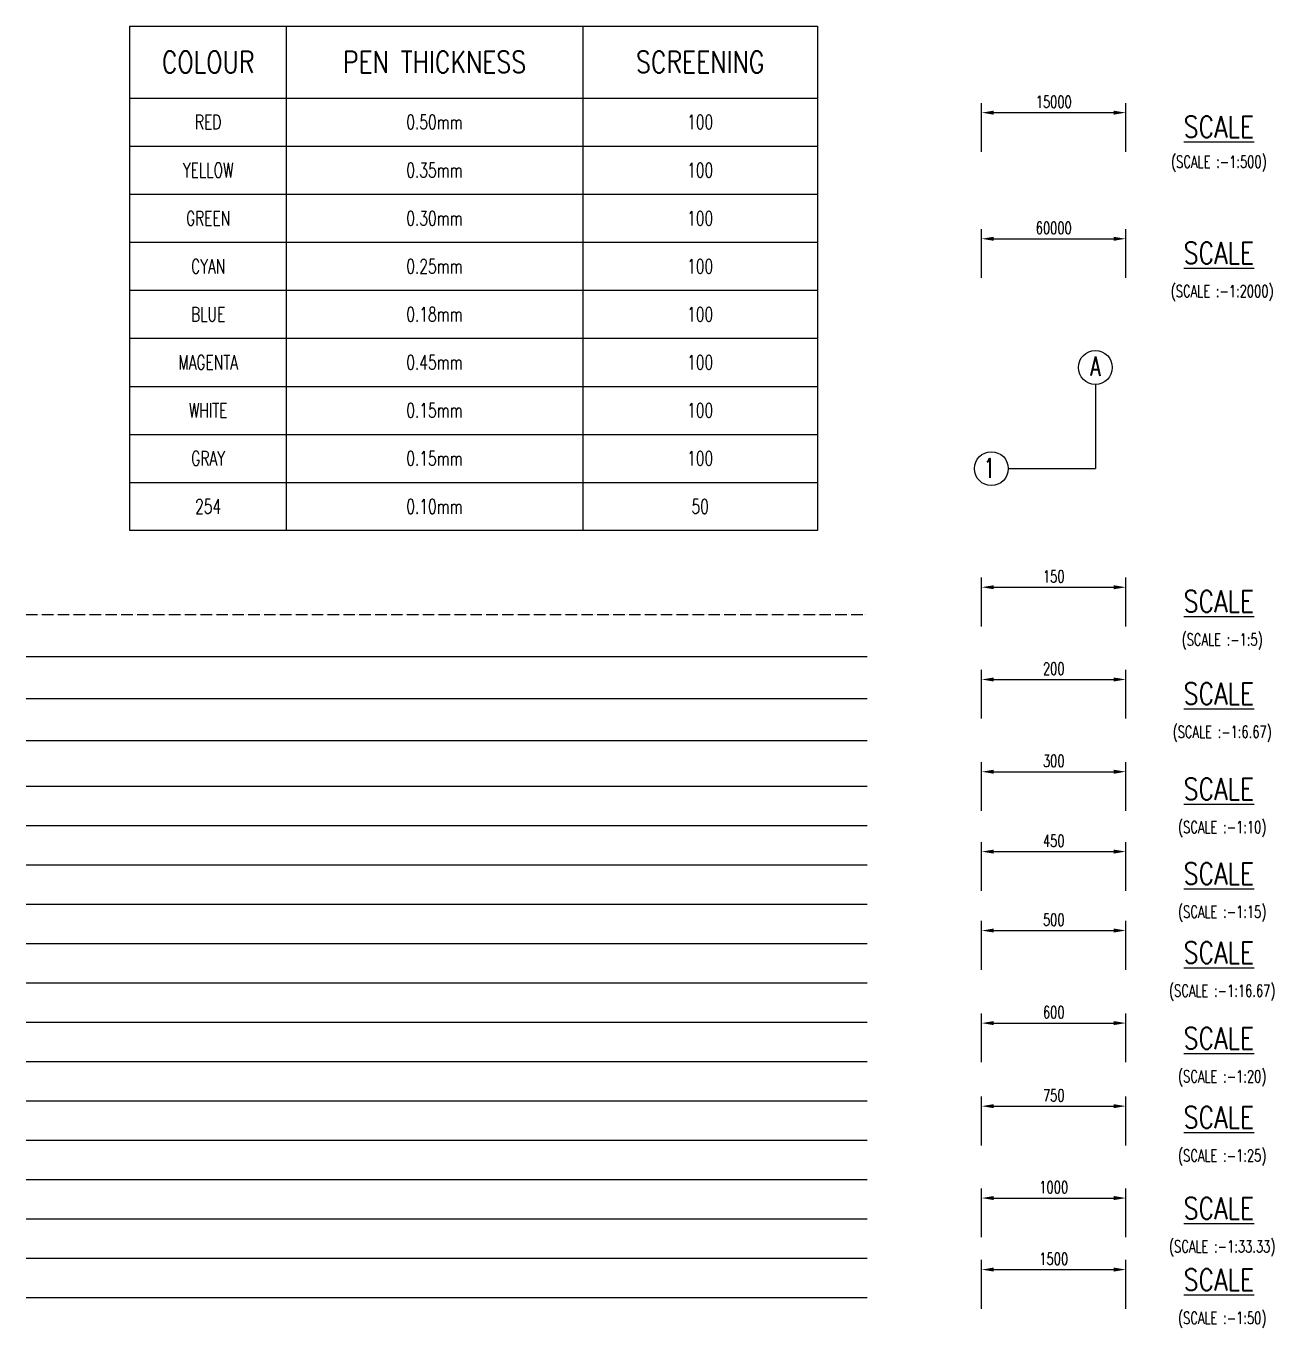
# Model space of a CAD drawing. Extents: x 489124 to 794428, y -356295 to -29813.
# Drawn here: x 489124 to 515091, y -66118 to -39019 of the extents above; entities that cross this region are included whole.
import ezdxf
from ezdxf.enums import TextEntityAlignment as Align
from ezdxf.lldxf.tags import DXFTag

# ---------------------------------------------------------------- set-up
doc = ezdxf.new("R2010")
doc.units = 0
doc.header["$LTSCALE"] = 500
doc.header["$MEASUREMENT"] = 0
doc.linetypes.add('ACAD_ISO05W100', pattern=[33, 24, -3, 0, -3, 0, -3])
doc.layers.get('DEFPOINTS').update_dxf_attribs({"color": 4})
for name, color, linetype in [('DIM', 5, 'Continuous'), ('FRAME TABLE', 5, 'Continuous'), ('GRID', 8, 'CENTER'), ('HIDDEN', 8, 'HIDDEN'), ('LEVLE PLAN', 3, 'Continuous'), ('LINE WORK', 4, 'Continuous'), ('NO. BEAM', 3, 'Continuous'), ('NO. FOOTING', 2, 'Continuous'), ('NO. GRID', 1, 'Continuous'), ('NO. SECTION', 1, 'Continuous'), ('NO. SLAB', 2, 'Continuous'), ('R.C.C. BEAM INNER', 4, 'HIDDEN'), ('R.C.C. BEAM OUTTER', 4, 'Continuous'), ('R.C.C. DROP PANEL', 4, 'Continuous'), ('R.C.C. EXISTING STRUCTURE', 5, 'ACAD_ISO05W100'), ('R.C.C. FOOTING', 4, 'Continuous'), ('R.C.C. SLAB', 4, 'Continuous'), ('R.C.C.COLUMN', 1, 'Continuous'), ('REINFORCEMENT', 6, 'Continuous'), ('TEXT NORMAL', 4, 'Continuous'), ('TEXT SCHEDULE', 2, 'Continuous'), ('TITLE', 4, 'Continuous')]:
    doc.layers.add(name, color=color, linetype=linetype)
doc.styles.add('ROMANS', font='r.shx', dxfattribs={"width": 0.7, "bigfont": 'bigfont.shx'})
tags = doc.linetypes.add('CENTER', pattern=[2, 1.25, -0.25, 0.25, -0.25]).pattern_tags.tags
tags[10:11] = [DXFTag(74, 4), DXFTag(75, 0), DXFTag(340, '0'), DXFTag(46, 1.0), DXFTag(50, 0.0), DXFTag(44, 0.0), DXFTag(45, 0.0)]
tags[8:9] = [DXFTag(74, 4), DXFTag(75, 0), DXFTag(340, '0'), DXFTag(46, 1.0), DXFTag(50, 0.0), DXFTag(44, 0.0), DXFTag(45, 0.0)]
tags[6:7] = [DXFTag(74, 4), DXFTag(75, 0), DXFTag(340, '0'), DXFTag(46, 1.0), DXFTag(50, 0.0), DXFTag(44, 0.0), DXFTag(45, 0.0)]
tags[4:5] = [DXFTag(74, 4), DXFTag(75, 0), DXFTag(340, '0'), DXFTag(46, 1.0), DXFTag(50, 0.0), DXFTag(44, 0.0), DXFTag(45, 0.0)]
tags = doc.linetypes.add('HIDDEN', pattern=[0.375, 0.25, -0.125]).pattern_tags.tags
tags[6:7] = [DXFTag(74, 4), DXFTag(75, 0), DXFTag(340, '0'), DXFTag(46, 1.0), DXFTag(50, 0.0), DXFTag(44, 0.0), DXFTag(45, 0.0)]
tags[4:5] = [DXFTag(74, 4), DXFTag(75, 0), DXFTag(340, '0'), DXFTag(46, 1.0), DXFTag(50, 0.0), DXFTag(44, 0.0), DXFTag(45, 0.0)]
doc.dimstyles.new('dim10', dxfattribs={"dimtxt": 250, "dimasz": 250, "dimexe": 200, "dimexo": 200, "dimgap": 100, "dimtad": 1, "dimdec": 0, "dimlfac": 0.1, "dimzin": 0, "dimdsep": 46, "dimtxsty": 'ROMANS', "dimcen": 0, "dimclrd": 5, "dimclre": 5, "dimclrt": 4, "dimadec": 0, "dimazin": 0, "dimtfac": 1, "dimtdec": 0, "dimtix": 1, "dimtofl": 0, "dimtmove": 2, "dimatfit": 3, "dimfxl": 0, "dimtolj": 1, "dimtzin": 0, "dimlwd": -1, "dimlwe": -1, "dimarcsym": 0})
doc.dimstyles.new('dim15(6.67)', dxfattribs={"dimtxt": 250, "dimasz": 250, "dimexe": 200, "dimexo": 200, "dimgap": 100, "dimtad": 1, "dimdec": 0, "dimlfac": 0.15, "dimzin": 0, "dimdsep": 46, "dimtxsty": 'ROMANS', "dimcen": 0, "dimclrd": 5, "dimclre": 5, "dimclrt": 4, "dimadec": 0, "dimazin": 0, "dimtfac": 1, "dimtdec": 0, "dimtix": 1, "dimtofl": 0, "dimtmove": 2, "dimatfit": 3, "dimfxl": 0, "dimtolj": 1, "dimtzin": 0, "dimlwd": -1, "dimlwe": -1, "dimarcsym": 0})
doc.dimstyles.new('dim16.67(6)', dxfattribs={"dimtxt": 250, "dimasz": 250, "dimexe": 200, "dimexo": 200, "dimgap": 100, "dimtad": 1, "dimdec": 0, "dimlfac": 0.166665, "dimzin": 0, "dimdsep": 46, "dimtxsty": 'ROMANS', "dimcen": 0, "dimclrd": 5, "dimclre": 5, "dimclrt": 4, "dimadec": 0, "dimazin": 0, "dimtfac": 1, "dimtdec": 0, "dimtix": 1, "dimtofl": 0, "dimtmove": 2, "dimatfit": 3, "dimfxl": 0, "dimtolj": 1, "dimtzin": 0, "dimlwd": -1, "dimlwe": -1, "dimarcsym": 0})
doc.dimstyles.new('dim20', dxfattribs={"dimtxt": 250, "dimasz": 250, "dimexe": 200, "dimexo": 200, "dimgap": 100, "dimtad": 1, "dimdec": 0, "dimlfac": 0.2, "dimzin": 0, "dimdsep": 46, "dimtxsty": 'ROMANS', "dimcen": 0, "dimclrd": 5, "dimclre": 5, "dimclrt": 4, "dimadec": 0, "dimazin": 0, "dimtfac": 1, "dimtdec": 0, "dimtix": 1, "dimtofl": 0, "dimtmove": 2, "dimatfit": 3, "dimfxl": 0, "dimtolj": 1, "dimtzin": 0, "dimlwd": -1, "dimlwe": -1, "dimarcsym": 0})
doc.dimstyles.new('dim2000', dxfattribs={"dimtxt": 250, "dimasz": 250, "dimexe": 200, "dimexo": 200, "dimgap": 100, "dimtad": 1, "dimdec": 0, "dimlfac": 20, "dimzin": 0, "dimdsep": 46, "dimtxsty": 'ROMANS', "dimcen": 0, "dimclrd": 5, "dimclre": 5, "dimclrt": 4, "dimadec": 0, "dimazin": 0, "dimtfac": 1, "dimtdec": 0, "dimtix": 1, "dimtofl": 0, "dimtmove": 2, "dimatfit": 3, "dimfxl": 0, "dimtolj": 1, "dimtzin": 0, "dimlwd": -1, "dimlwe": -1, "dimarcsym": 0})
doc.dimstyles.new('dim25', dxfattribs={"dimtxt": 250, "dimasz": 250, "dimexe": 200, "dimexo": 200, "dimgap": 100, "dimtad": 1, "dimdec": 0, "dimlfac": 0.25, "dimzin": 0, "dimdsep": 46, "dimtxsty": 'ROMANS', "dimcen": 0, "dimclrd": 5, "dimclre": 5, "dimclrt": 4, "dimadec": 0, "dimazin": 0, "dimtfac": 1, "dimtdec": 0, "dimtix": 1, "dimtofl": 0, "dimtmove": 2, "dimatfit": 3, "dimfxl": 0, "dimtolj": 1, "dimtzin": 0, "dimlwd": -1, "dimlwe": -1, "dimarcsym": 0})
doc.dimstyles.new('dim33.33', dxfattribs={"dimtxt": 250, "dimasz": 250, "dimexe": 200, "dimexo": 200, "dimgap": 100, "dimtad": 1, "dimdec": 0, "dimlfac": 0.333331, "dimzin": 0, "dimdsep": 46, "dimtxsty": 'ROMANS', "dimcen": 0, "dimclrd": 5, "dimclre": 5, "dimclrt": 4, "dimadec": 0, "dimazin": 0, "dimtfac": 1, "dimtdec": 0, "dimtix": 1, "dimtofl": 0, "dimtmove": 2, "dimatfit": 3, "dimfxl": 0, "dimtolj": 1, "dimtzin": 0, "dimlwd": -1, "dimlwe": -1, "dimarcsym": 0})
doc.dimstyles.new('dim5', dxfattribs={"dimtxt": 250, "dimasz": 250, "dimexe": 200, "dimexo": 200, "dimgap": 100, "dimtad": 1, "dimdec": 0, "dimlfac": 0.05, "dimzin": 0, "dimdsep": 46, "dimtxsty": 'ROMANS', "dimcen": 0, "dimclrd": 5, "dimclre": 5, "dimclrt": 4, "dimadec": 0, "dimazin": 0, "dimtfac": 1, "dimtdec": 0, "dimtix": 1, "dimtofl": 0, "dimtmove": 2, "dimatfit": 3, "dimfxl": 0, "dimtolj": 1, "dimtzin": 0, "dimlwd": -1, "dimlwe": -1, "dimarcsym": 0})
doc.dimstyles.new('dim50', dxfattribs={"dimtxt": 250, "dimasz": 250, "dimexe": 200, "dimexo": 200, "dimgap": 100, "dimtad": 1, "dimdec": 0, "dimlfac": 0.5, "dimzin": 0, "dimdsep": 46, "dimtxsty": 'ROMANS', "dimcen": 0, "dimclrd": 5, "dimclre": 5, "dimclrt": 4, "dimadec": 0, "dimazin": 0, "dimtfac": 1, "dimtdec": 0, "dimtix": 1, "dimtofl": 0, "dimtmove": 2, "dimatfit": 3, "dimfxl": 0, "dimtolj": 1, "dimtzin": 0, "dimlwd": -1, "dimlwe": -1, "dimarcsym": 0})
doc.dimstyles.new('dim500', dxfattribs={"dimtxt": 250, "dimasz": 250, "dimexe": 200, "dimexo": 200, "dimgap": 100, "dimtad": 1, "dimdec": 0, "dimlfac": 5, "dimzin": 0, "dimdsep": 46, "dimtxsty": 'ROMANS', "dimcen": 0, "dimclrd": 5, "dimclre": 5, "dimclrt": 4, "dimadec": 0, "dimazin": 0, "dimtfac": 1, "dimtdec": 0, "dimtix": 1, "dimtofl": 0, "dimtmove": 2, "dimatfit": 3, "dimfxl": 0, "dimtolj": 1, "dimtzin": 0, "dimlwd": -1, "dimlwe": -1, "dimarcsym": 0})
doc.dimstyles.new('dim6.67(15)', dxfattribs={"dimtxt": 250, "dimasz": 250, "dimexe": 200, "dimexo": 200, "dimgap": 100, "dimtad": 1, "dimdec": 0, "dimlfac": 0.066667, "dimzin": 0, "dimdsep": 46, "dimtxsty": 'ROMANS', "dimcen": 0, "dimclrd": 5, "dimclre": 5, "dimclrt": 4, "dimadec": 0, "dimazin": 0, "dimtfac": 1, "dimtdec": 0, "dimtix": 1, "dimtofl": 0, "dimtmove": 2, "dimatfit": 3, "dimfxl": 0, "dimtolj": 1, "dimtzin": 0, "dimlwd": -1, "dimlwe": -1, "dimarcsym": 0})

# ---------------------------------------------------------------- blocks, each defined once
blk = doc.blocks.new('*D5')
at = {"layer": 'DEFPOINTS', "color": 0}
for p in [(512009, -64903), (509009, -65918), (512009, -65918)]:
    blk.add_point(p, dxfattribs=at)
at = {"layer": 'DIM', "color": 5}
for p, q in [((509009, -65718), (509009, -64703)), ((512009, -65718), (512009, -64703)), ((509259, -64903), (511759, -64903))]:
    blk.add_line(p, q, dxfattribs=at)
for points in [[(509259, -64861), (509259, -64944), (509009, -64903)], [(511759, -64861), (511759, -64944), (512009, -64903)]]:
    blk.add_solid(points, dxfattribs=at)
at = {"layer": 'DIM', "color": 4, "insert": (510509, -64678), "char_height": 250, "attachment_point": 5, "style": 'ROMANS'}
blk.add_mtext('\\A1;1500', dxfattribs=at)
blk = doc.blocks.new('*D6')
at = {"layer": 'DEFPOINTS', "color": 0}
for p in [(512009, -61501), (509009, -62517), (512009, -62517)]:
    blk.add_point(p, dxfattribs=at)
at = {"layer": 'DIM', "color": 5}
for p, q in [((509009, -62317), (509009, -61301)), ((509259, -61501), (511759, -61501)), ((512009, -62317), (512009, -61301))]:
    blk.add_line(p, q, dxfattribs=at)
for points in [[(509259, -61460), (509259, -61543), (509009, -61501)], [(511759, -61460), (511759, -61543), (512009, -61501)]]:
    blk.add_solid(points, dxfattribs=at)
at = {"layer": 'DIM', "color": 4, "insert": (510509, -61276), "char_height": 250, "attachment_point": 5, "style": 'ROMANS'}
blk.add_mtext('\\A1;750', dxfattribs=at)
blk = doc.blocks.new('*D7')
at = {"layer": 'DEFPOINTS', "color": 0}
for p in [(512009, -59772), (509009, -60787), (512009, -60787)]:
    blk.add_point(p, dxfattribs=at)
at = {"layer": 'DIM', "color": 5}
for p, q in [((509009, -60587), (509009, -59572)), ((512009, -60587), (512009, -59572)), ((509259, -59772), (511759, -59772))]:
    blk.add_line(p, q, dxfattribs=at)
for points in [[(509259, -59731), (509259, -59814), (509009, -59772)], [(511759, -59731), (511759, -59814), (512009, -59772)]]:
    blk.add_solid(points, dxfattribs=at)
at = {"layer": 'DIM', "color": 4, "insert": (510509, -59547), "char_height": 250, "attachment_point": 5, "style": 'ROMANS'}
blk.add_mtext('\\A1;600', dxfattribs=at)
blk = doc.blocks.new('*D8')
at = {"layer": 'DEFPOINTS', "color": 0}
for p in [(512009, -56203), (509009, -57218), (512009, -57218)]:
    blk.add_point(p, dxfattribs=at)
at = {"layer": 'DIM', "color": 5}
for p, q in [((509009, -57018), (509009, -56003)), ((512009, -57018), (512009, -56003)), ((509259, -56203), (511759, -56203))]:
    blk.add_line(p, q, dxfattribs=at)
for points in [[(509259, -56161), (509259, -56244), (509009, -56203)], [(511759, -56161), (511759, -56244), (512009, -56203)]]:
    blk.add_solid(points, dxfattribs=at)
at = {"layer": 'DIM', "color": 4, "insert": (510509, -55978), "char_height": 250, "attachment_point": 5, "style": 'ROMANS'}
blk.add_mtext('\\A1;450', dxfattribs=at)
blk = doc.blocks.new('*D9')
at = {"layer": 'DEFPOINTS', "color": 0}
for p in [(512009, -54540), (509009, -55555), (512009, -55555)]:
    blk.add_point(p, dxfattribs=at)
at = {"layer": 'DIM', "color": 5}
for p, q in [((509009, -55355), (509009, -54340)), ((512009, -55355), (512009, -54340)), ((509259, -54540), (511759, -54540))]:
    blk.add_line(p, q, dxfattribs=at)
for points in [[(509259, -54499), (509259, -54582), (509009, -54540)], [(511759, -54499), (511759, -54582), (512009, -54540)]]:
    blk.add_solid(points, dxfattribs=at)
at = {"layer": 'DIM', "color": 4, "insert": (510509, -54315), "char_height": 250, "attachment_point": 5, "style": 'ROMANS'}
blk.add_mtext('\\A1;300', dxfattribs=at)
blk = doc.blocks.new('*D10')
at = {"layer": 'DEFPOINTS', "color": 0}
for p in [(512009, -52620), (509009, -53635), (512009, -53635)]:
    blk.add_point(p, dxfattribs=at)
at = {"layer": 'DIM', "color": 5}
for p, q in [((509009, -53435), (509009, -52420)), ((512009, -53435), (512009, -52420)), ((509259, -52620), (511759, -52620))]:
    blk.add_line(p, q, dxfattribs=at)
for points in [[(509259, -52579), (509259, -52662), (509009, -52620)], [(511759, -52579), (511759, -52662), (512009, -52620)]]:
    blk.add_solid(points, dxfattribs=at)
at = {"layer": 'DIM', "color": 4, "insert": (510509, -52395), "char_height": 250, "attachment_point": 5, "style": 'ROMANS'}
blk.add_mtext('\\A1;200', dxfattribs=at)
blk = doc.blocks.new('*D12')
at = {"layer": 'DEFPOINTS', "color": 0}
for p in [(512009, -63414), (509009, -64429), (512009, -64429)]:
    blk.add_point(p, dxfattribs=at)
at = {"layer": 'DIM', "color": 5}
for p, q in [((509009, -64229), (509009, -63214)), ((512009, -64229), (512009, -63214)), ((509259, -63414), (511759, -63414))]:
    blk.add_line(p, q, dxfattribs=at)
for points in [[(509259, -63372), (509259, -63456), (509009, -63414)], [(511759, -63372), (511759, -63456), (512009, -63414)]]:
    blk.add_solid(points, dxfattribs=at)
at = {"layer": 'DIM', "color": 4, "insert": (510509, -63189), "char_height": 250, "attachment_point": 5, "style": 'ROMANS'}
blk.add_mtext('\\A1;1000', dxfattribs=at)
blk = doc.blocks.new('*D13')
at = {"layer": 'DEFPOINTS', "color": 0}
for p in [(512009, -57846), (509009, -58861), (512009, -58861)]:
    blk.add_point(p, dxfattribs=at)
at = {"layer": 'DIM', "color": 5}
for p, q in [((509009, -58661), (509009, -57646)), ((512009, -58661), (512009, -57646)), ((509259, -57846), (511759, -57846))]:
    blk.add_line(p, q, dxfattribs=at)
for points in [[(509259, -57804), (509259, -57887), (509009, -57846)], [(511759, -57804), (511759, -57887), (512009, -57846)]]:
    blk.add_solid(points, dxfattribs=at)
at = {"layer": 'DIM', "color": 4, "insert": (510509, -57621), "char_height": 250, "attachment_point": 5, "style": 'ROMANS'}
blk.add_mtext('\\A1;500', dxfattribs=at)
blk = doc.blocks.new('*D15')
at = {"layer": 'DEFPOINTS', "color": 0}
for p in [(512009, -50700), (509009, -51715), (512009, -51715)]:
    blk.add_point(p, dxfattribs=at)
at = {"layer": 'DIM', "color": 5}
for p, q in [((509009, -51515), (509009, -50500)), ((512009, -51515), (512009, -50500)), ((509259, -50700), (511759, -50700))]:
    blk.add_line(p, q, dxfattribs=at)
for points in [[(509259, -50659), (509259, -50742), (509009, -50700)], [(511759, -50659), (511759, -50742), (512009, -50700)]]:
    blk.add_solid(points, dxfattribs=at)
at = {"layer": 'DIM', "color": 4, "insert": (510509, -50475), "char_height": 250, "attachment_point": 5, "style": 'ROMANS'}
blk.add_mtext('\\A1;150', dxfattribs=at)
blk = doc.blocks.new('*D16')
at = {"layer": 'DEFPOINTS', "color": 0}
for p in [(512009, -43447), (509009, -44462), (512009, -44462)]:
    blk.add_point(p, dxfattribs=at)
at = {"layer": 'DIM', "color": 5}
for p, q in [((509009, -44262), (509009, -43247)), ((512009, -44262), (512009, -43247)), ((509259, -43447), (511759, -43447))]:
    blk.add_line(p, q, dxfattribs=at)
for points in [[(509259, -43406), (509259, -43489), (509009, -43447)], [(511759, -43406), (511759, -43489), (512009, -43447)]]:
    blk.add_solid(points, dxfattribs=at)
at = {"layer": 'DIM', "color": 4, "insert": (510509, -43222), "char_height": 250, "attachment_point": 5, "style": 'ROMANS'}
blk.add_mtext('\\A1;60000', dxfattribs=at)
blk = doc.blocks.new('*D17')
at = {"layer": 'DEFPOINTS', "color": 0}
for p in [(512009, -40822), (509009, -41837), (512009, -41837)]:
    blk.add_point(p, dxfattribs=at)
at = {"layer": 'DIM', "color": 5}
for p, q in [((509009, -41637), (509009, -40622)), ((512009, -41637), (512009, -40622)), ((509259, -40822), (511759, -40822))]:
    blk.add_line(p, q, dxfattribs=at)
for points in [[(509259, -40781), (509259, -40864), (509009, -40822)], [(511759, -40781), (511759, -40864), (512009, -40822)]]:
    blk.add_solid(points, dxfattribs=at)
at = {"layer": 'DIM', "color": 4, "insert": (510509, -40597), "char_height": 250, "attachment_point": 5, "style": 'ROMANS'}
blk.add_mtext('\\A1;15000', dxfattribs=at)

msp = doc.modelspace()

# ---------------------------------------------------------------- linework, layer by layer
at = {"layer": 'FRAME TABLE', "color": 7}
for p, q in [((494538.495, -39019.19), (494538.495, -49519.19)), ((500707.396, -39019.19), (500707.396, -49519.19)), ((491286.958, -40519.19), (505595.984, -40519.19))]:
    msp.add_line(p, q, dxfattribs=at)
at = {"layer": 'FRAME TABLE'}
for p, q in [((491286.958, -41519.19), (505595.984, -41519.19)), ((491286.958, -42519.19), (505595.984, -42519.19)), ((491286.958, -43519.19), (505595.984, -43519.19)), ((491286.958, -44519.19), (505595.984, -44519.19)), ((491286.958, -45519.19), (505595.984, -45519.19)), ((491286.958, -46519.19), (505595.984, -46519.19)), ((491286.958, -47519.19), (505595.984, -47519.19)), ((491286.958, -48519.19), (505595.984, -48519.19))]:
    msp.add_line(p, q, dxfattribs=at)
at = {"layer": 'FRAME TABLE', "color": 7}
msp.add_lwpolyline([(491286.958, -39019.19), (505595.984, -39019.19), (505595.984, -49519.19), (491286.958, -49519.19)], close=True, dxfattribs=at)
at = {"layer": 'GRID'}
for p in [(511375.277, -46477.595), (509563.489, -48231.339)]:
    msp.add_line(p, (511375.277, -48231.339), dxfattribs=at)
at = {"layer": 'GRID', "color": 5, "linetype": 'Continuous'}
for centre in [(511375.277, -46124.954), (509210.847, -48231.339)]:
    msp.add_circle(centre, 352.642, dxfattribs=at)
at = {"layer": 'HIDDEN'}
msp.add_line((489123.991, -53017.145), (506623.991, -53017.145), dxfattribs=at)
at = {"layer": 'LEVLE PLAN'}
msp.add_line((489123.991, -58113.843), (506623.991, -58113.843), dxfattribs=at)
at = {"layer": 'LINE WORK'}
msp.add_line((489123.991, -58932.761), (506623.991, -58932.761), dxfattribs=at)
at = {"layer": 'NO. BEAM'}
msp.add_line((489123.991, -59751.679), (506623.991, -59751.679), dxfattribs=at)
at = {"layer": 'NO. FOOTING'}
msp.add_line((489123.991, -60570.597), (506623.991, -60570.597), dxfattribs=at)
at = {"layer": 'NO. SECTION'}
msp.add_line((489123.991, -65484.105), (506623.991, -65484.105), dxfattribs=at)
at = {"layer": 'NO. SLAB'}
msp.add_line((489123.991, -61389.515), (506623.991, -61389.515), dxfattribs=at)
at = {"layer": 'R.C.C. BEAM INNER'}
msp.add_line((489123.991, -54838.171), (506623.991, -54838.171), dxfattribs=at)
at = {"layer": 'R.C.C. BEAM OUTTER'}
msp.add_line((489123.991, -55657.089), (506623.991, -55657.089), dxfattribs=at)
at = {"layer": 'R.C.C. DROP PANEL'}
msp.add_line((489123.991, -56476.007), (506623.991, -56476.007), dxfattribs=at)
at = {"layer": 'R.C.C. EXISTING STRUCTURE', "ltscale": 0.02}
msp.add_line((489123.991, -51265.99), (506623.991, -51265.99), dxfattribs=at)
at = {"layer": 'R.C.C. FOOTING'}
msp.add_line((489123.991, -57294.925), (506623.991, -57294.925), dxfattribs=at)
at = {"layer": 'R.C.C. SLAB'}
msp.add_line((489123.991, -52141.568), (506623.991, -52141.568), dxfattribs=at)
at = {"layer": 'R.C.C.COLUMN'}
msp.add_line((489123.991, -53892.722), (506623.991, -53892.722), dxfattribs=at)
at = {"layer": 'REINFORCEMENT'}
msp.add_line((489123.991, -62208.433), (506623.991, -62208.433), dxfattribs=at)
at = {"layer": 'TEXT NORMAL'}
msp.add_line((489123.991, -63027.351), (506623.991, -63027.351), dxfattribs=at)
at = {"layer": 'TEXT SCHEDULE'}
msp.add_line((489123.991, -63846.269), (506623.991, -63846.269), dxfattribs=at)
at = {"layer": 'TITLE'}
msp.add_line((489123.991, -64665.187), (506623.991, -64665.187), dxfattribs=at)

# ---------------------------------------------------------------- texts
at = {"layer": 'NO. GRID', "style": 'ROMANS', "width": 0.7}
for s, p in [('A', (511375.33, -46099.857)), ('1', (509170.291, -48222.899))]:
    msp.add_text(s, height=400, dxfattribs=at).set_placement(p, align=Align.MIDDLE)
at = {"layer": 'TEXT NORMAL', "style": 'ROMANS'}
for s, insert, char_height, width, attachment_point in [('{\\C1;RED}', (492912.726, -41019.19), 300, 0.7, 5), ('{\\C1;0.50mm}', (497622.945, -41019.19), 300, 0.7, 5), ('{\\C1;100}', (503151.69, -41019.19), 300, 0.7, 5), ('(SCALE :-1:500)', (513945.613, -41719.052), 250, 16150, 2), ('{\\C2;YELLOW}', (492912.726, -42019.19), 300, 0.7, 5), ('{\\C2;0.35mm}', (497622.945, -42019.19), 300, 0.7, 5), ('{\\C2;100}', (503151.69, -42019.19), 300, 0.7, 5), ('{\\C3;GREEN}', (492912.726, -43019.19), 300, 0.7, 5), ('{\\C3;0.30mm}', (497622.945, -43019.19), 300, 0.7, 5), ('{\\C3;100}', (503151.69, -43019.19), 300, 0.7, 5), ('{\\C4;CYAN}', (492912.726, -44019.19), 300, 0.7, 5), ('{\\C4;0.25mm}', (497622.945, -44019.19), 300, 0.7, 5), ('{\\C4;100}', (503151.69, -44019.19), 300, 0.7, 5), ('(SCALE :-1:2000)', (514013.505, -44411.623), 250, 16150, 2), ('{\\C5;BLUE}', (492912.726, -45019.19), 300, 0.7, 5), ('{\\C5;0.18mm}', (497622.945, -45019.19), 300, 0.7, 5), ('{\\C5;100}', (503151.69, -45019.19), 300, 0.7, 5), ('{\\C6;MAGENTA}', (492912.726, -46019.19), 300, 0.7, 5), ('{\\C6;0.45mm}', (497622.945, -46019.19), 300, 0.7, 5), ('{\\C6;100}', (503151.69, -46019.19), 300, 0.7, 5), ('{\\C7;WHITE}', (492912.726, -47019.19), 300, 0.7, 5), ('{\\C7;0.15mm}', (497622.945, -47019.19), 300, 0.7, 5), ('{\\C7;100}', (503151.69, -47019.19), 300, 0.7, 5), ('{\\C8;GRAY}', (492912.726, -48019.19), 300, 0.7, 5), ('{\\C8;0.15mm}', (497622.945, -48019.19), 300, 0.7, 5), ('{\\C8;100}', (503151.69, -48019.19), 300, 0.7, 5), ('{\\C254;254}', (492912.726, -49019.19), 300, 0.7, 5), ('{\\C254;0.10mm}', (497622.945, -49019.19), 300, 0.7, 5), ('{\\C254;50}', (503151.69, -49019.19), 300, 0.7, 5), ('(SCALE :-1:5)', (514013.505, -51664.51), 250, 16150, 2), ('(SCALE :-1:6.67)', (514013.505, -53584.503), 250, 16150, 2), ('(SCALE :-1:10)', (514015.083, -55567.966), 250, 16150, 2), ('(SCALE :-1:15)', (514015.083, -57329.903), 250, 16150, 2), ('(SCALE :-1:16.67)', (514015.083, -58972.721), 250, 16150, 2), ('(SCALE :-1:20)', (514015.083, -60756.151), 250, 16150, 2), ('(SCALE :-1:25)', (514015.083, -62403.662), 250, 16150, 2), ('(SCALE :-1:33.33)', (514015.083, -64295.724), 250, 16150, 2), ('(SCALE :-1:50)', (514015.083, -65784.542), 250, 16150, 2)]:
    msp.add_mtext(s, dxfattribs=dict(at, insert=insert, char_height=char_height, width=width, attachment_point=attachment_point))
at = {"layer": 'TITLE', "style": 'ROMANS', "width": 0.8}
for s, p in [('COLOUR', (492912.726, -39769.19)), ('PEN THICKNESS', (497622.945, -39769.19)), ('SCREENING', (503151.69, -39769.19)), ('%%USCALE', (513945.613, -41117.545)), ('%%USCALE', (513945.613, -43742.53)), ('%%USCALE', (513945.613, -50995.417)), ('%%USCALE', (513945.613, -52915.41)), ('%%USCALE', (513945.613, -54898.873)), ('%%USCALE', (513945.613, -56660.81)), ('%%USCALE', (513945.613, -58303.628)), ('%%USCALE', (513945.613, -60087.058)), ('%%USCALE', (513945.613, -61734.569)), ('%%USCALE', (513945.613, -63626.631)), ('%%USCALE', (513945.613, -65115.449))]:
    msp.add_text(s, height=450, dxfattribs=at).set_placement(p, align=Align.MIDDLE_CENTER)

# ---------------------------------------------------------------- dimensions: what is measured, and where the dimension line sits
at = {"layer": 'DIM'}
for base, p1, p2, dimstyle, picture, middle in [((512008.71, -40822.361), (509008.71, -41837.489), (512008.71, -41837.489), 'dim500', '*D17', (510508.71, -40597.361)), ((512008.71, -43447.346), (509008.71, -44462.474), (512008.71, -44462.474), 'dim2000', '*D16', (510508.71, -43222.346)), ((512008.71, -50700.232), (509008.71, -51715.361), (512008.71, -51715.361), 'dim5', '*D15', (510508.71, -50475.232)), ((512008.71, -52620.226), (509008.71, -53635.354), (512008.71, -53635.354), 'dim6.67(15)', '*D10', (510508.71, -52395.226)), ((512008.71, -54540.22), (509008.71, -55555.348), (512008.71, -55555.348), 'dim10', '*D9', (510508.71, -54315.22)), ((512008.71, -56202.763), (509008.71, -57217.892), (512008.71, -57217.892), 'dim15(6.67)', '*D8', (510508.71, -55977.763)), ((512008.71, -57845.582), (509008.71, -58860.71), (512008.71, -58860.71), 'dim16.67(6)', '*D13', (510508.71, -57620.582)), ((512008.71, -59772.272), (509008.71, -60787.4), (512008.71, -60787.4), 'dim20', '*D7', (510508.71, -59547.272)), ((512008.71, -61501.474), (509008.71, -62516.602), (512008.71, -62516.602), 'dim25', '*D6', (510508.71, -61276.474)), ((512008.71, -63413.958), (509008.71, -64429.086), (512008.71, -64429.086), 'dim33.33', '*D12', (510508.71, -63188.958)), ((512008.71, -64902.776), (509008.71, -65917.904), (512008.71, -65917.904), 'dim50', '*D5', (510508.71, -64677.776))]:
    dim = msp.add_linear_dim(base=base, p1=p1, p2=p2, dimstyle=dimstyle, dxfattribs=at)
    dim.commit()
    dim.dimension.update_dxf_attribs({"geometry": picture, "text_midpoint": middle})

doc.saveas('drawing.dxf')
